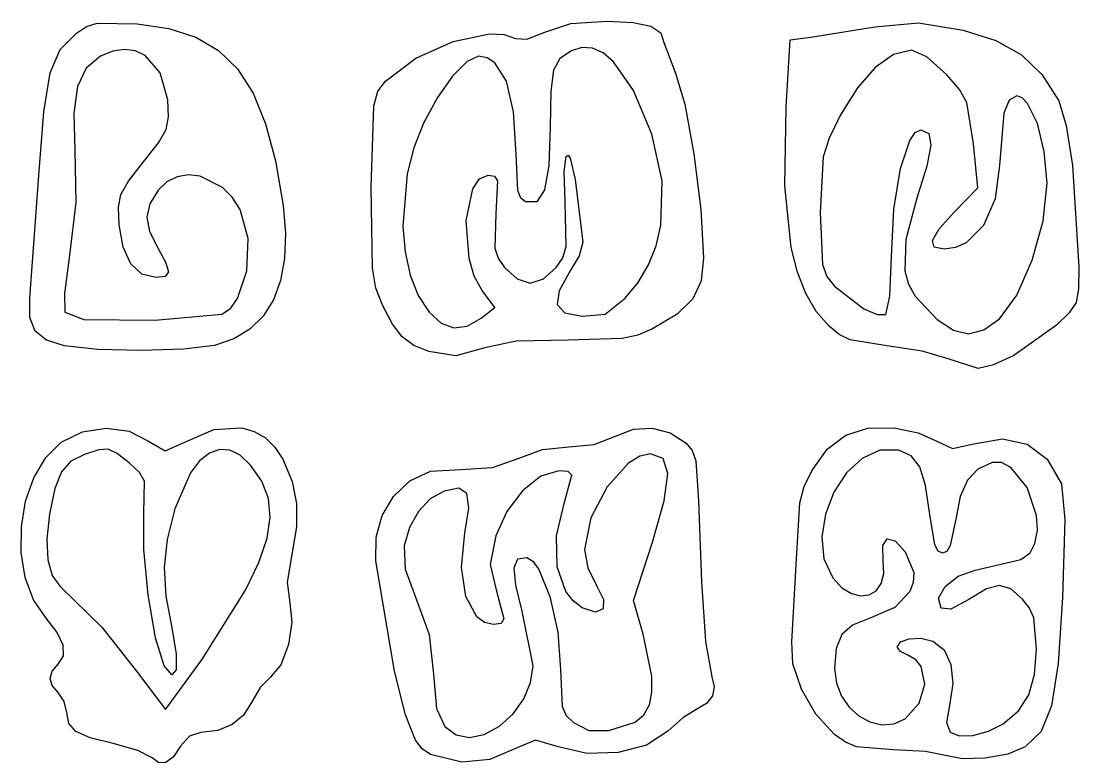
# Model space of a CAD drawing. Header units: metres. Extents: x -32.8 to -0.3, y -12.8 to 5.4.
# Drawn here: x -32.77 to -27.52, y -6.77 to -3.09 of the extents above; entities that cross this region are included whole.
import ezdxf

# ---------------------------------------------------------------- set-up
doc = ezdxf.new("R2010")
doc.units = ezdxf.units.M

msp = doc.modelspace()

# ---------------------------------------------------------------- linework, layer by layer
at = {"layer": '1', "color": 3}
for p, q in [((-32.443778, -3.11226), (-32.390854, -3.095733)), ((-32.390854, -3.095733), (-32.191847, -3.099728)), ((-30.039366, -3.098288), (-29.859117, -3.086139)), ((-29.859117, -3.086139), (-29.730132, -3.092419)), ((-29.730132, -3.092419), (-29.642866, -3.111298)), ((-28.530193, -3.114938), (-28.313931, -3.09396)), ((-28.313931, -3.09396), (-28.092748, -3.131234)), ((-32.573446, -3.22697), (-32.492278, -3.145164)), ((-32.492278, -3.145164), (-32.443778, -3.11226)), ((-32.191847, -3.099728), (-32.034438, -3.122028)), ((-32.034438, -3.122028), (-31.900213, -3.165082)), ((-30.257457, -3.176259), (-30.167781, -3.141209)), ((-30.167781, -3.141209), (-30.039366, -3.098288)), ((-29.642866, -3.111298), (-29.593389, -3.144264)), ((-29.593389, -3.144264), (-29.57777, -3.192809)), ((-28.84809, -3.165041), (-28.530193, -3.114938)), ((-28.092748, -3.131234), (-27.930806, -3.182225)), ((-31.900213, -3.165082), (-31.787135, -3.231425)), ((-30.808832, -3.269558), (-30.622739, -3.186622)), ((-30.622739, -3.186622), (-30.443602, -3.149348)), ((-30.443602, -3.149348), (-30.370032, -3.152241)), ((-30.370032, -3.152241), (-30.314269, -3.171838)), ((-30.314269, -3.171838), (-30.257457, -3.176259)), ((-29.57777, -3.192809), (-29.520529, -3.345012)), ((-28.971058, -3.513882), (-28.950966, -3.179482)), ((-28.950966, -3.179482), (-28.84809, -3.165041)), ((-27.930806, -3.182225), (-27.802412, -3.254125)), ((-32.623881, -3.342314), (-32.573446, -3.22697)), ((-32.312343, -3.234941), (-32.373333, -3.259621)), ((-32.254315, -3.226753), (-32.312343, -3.234941)), ((-32.200533, -3.234219), (-32.254315, -3.226753)), ((-32.152279, -3.256503), (-32.200533, -3.234219)), ((-31.787135, -3.231425), (-31.69317, -3.32359)), ((-30.036636, -3.233931), (-30.094299, -3.272298)), ((-29.984258, -3.216942), (-30.036636, -3.233931)), ((-29.931659, -3.220531), (-29.984258, -3.216942)), ((-29.879306, -3.244211), (-29.931659, -3.220531)), ((-29.827671, -3.287496), (-29.879306, -3.244211)), ((-28.438385, -3.252407), (-28.529073, -3.315602)), ((-28.349524, -3.230562), (-28.438385, -3.252407)), ((-28.273071, -3.264028), (-28.349524, -3.230562)), ((-27.802412, -3.254125), (-27.70036, -3.352249)), ((-32.373333, -3.259621), (-32.444088, -3.318826)), ((-32.077487, -3.342171), (-32.152279, -3.256503)), ((-30.95903, -3.384051), (-30.808832, -3.269558)), ((-30.554547, -3.286064), (-30.625943, -3.35912)), ((-30.498199, -3.259682), (-30.554547, -3.286064)), ((-30.45473, -3.268546), (-30.498199, -3.259682)), ((-30.416947, -3.292435), (-30.45473, -3.268546)), ((-30.358573, -3.384932), (-30.416947, -3.292435)), ((-30.094299, -3.272298), (-30.125746, -3.329189)), ((-29.72843, -3.430934), (-29.827671, -3.287496)), ((-28.17401, -3.352856), (-28.273071, -3.264028)), ((-32.655414, -3.535764), (-32.623881, -3.342314)), ((-32.444088, -3.318826), (-32.487393, -3.410778)), ((-32.040201, -3.477061), (-32.077487, -3.342171)), ((-31.69317, -3.32359), (-31.616281, -3.444112)), ((-30.625943, -3.35912), (-30.701733, -3.465834)), ((-30.125746, -3.329189), (-30.138925, -3.433274)), ((-29.520529, -3.345012), (-29.473794, -3.498802)), ((-28.529073, -3.315602), (-28.617757, -3.416645)), ((-28.111587, -3.425565), (-28.17401, -3.352856)), ((-27.70036, -3.352249), (-27.617448, -3.481912)), ((-32.487393, -3.410778), (-32.505533, -3.543844)), ((-30.99683, -3.433783), (-30.95903, -3.384051)), ((-30.323349, -3.536462), (-30.358573, -3.384932)), ((-31.616281, -3.444112), (-31.554434, -3.595524)), ((-31.017407, -3.509014), (-30.99683, -3.433783)), ((-30.138925, -3.433274), (-30.141782, -3.613224)), ((-29.637697, -3.646953), (-29.72843, -3.430934)), ((-28.617757, -3.416645), (-28.700611, -3.552029)), ((-28.075176, -3.48982), (-28.111587, -3.425565)), ((-27.826634, -3.45634), (-27.863764, -3.4781)), ((-27.79935, -3.466317), (-27.826634, -3.45634)), ((-32.035283, -3.561402), (-32.040201, -3.477061)), ((-31.030598, -3.91021), (-31.017407, -3.509014)), ((-30.701733, -3.465834), (-30.771258, -3.593191)), ((-29.473794, -3.498802), (-29.428506, -3.744876)), ((-28.978319, -3.904401), (-28.971058, -3.513882)), ((-28.040705, -3.694749), (-28.075176, -3.48982)), ((-27.863764, -3.4781), (-27.890459, -3.543253)), ((-27.772593, -3.494418), (-27.79935, -3.466317)), ((-27.724468, -3.594009), (-27.772593, -3.494418)), ((-27.617448, -3.481912), (-27.580746, -3.604578)), ((-32.679876, -3.851887), (-32.655414, -3.535764)), ((-32.505533, -3.543844), (-32.500791, -3.726392)), ((-32.047007, -3.623939), (-32.035283, -3.561402)), ((-30.311547, -3.746317), (-30.323349, -3.536462)), ((-28.700611, -3.552029), (-28.757216, -3.667234)), ((-27.890459, -3.543253), (-27.912348, -3.802969)), ((-31.554434, -3.595524), (-31.505591, -3.78036)), ((-30.771258, -3.593191), (-30.81865, -3.714684)), ((-30.141782, -3.613224), (-30.148789, -3.803193)), ((-27.689866, -3.733154), (-27.724468, -3.594009)), ((-27.580746, -3.604578), (-27.549571, -3.803448)), ((-32.085204, -3.689997), (-32.047007, -3.623939)), ((-29.586507, -3.879761), (-29.637697, -3.646953)), ((-28.757216, -3.667234), (-28.787416, -3.759978)), ((-28.357204, -3.677954), (-28.330211, -3.639279)), ((-28.330211, -3.639279), (-28.301868, -3.625674)), ((-28.301868, -3.625674), (-28.263367, -3.643408)), ((-28.263367, -3.643408), (-28.253599, -3.701188)), ((-32.500791, -3.726392), (-32.496597, -3.986272)), ((-32.159705, -3.784897), (-32.085204, -3.689997)), ((-30.81865, -3.714684), (-30.851243, -3.843585)), ((-28.404144, -3.817665), (-28.357204, -3.677954)), ((-28.253599, -3.701188), (-28.272968, -3.805877)), ((-28.020127, -3.914347), (-28.040705, -3.694749)), ((-30.30243, -3.926436), (-30.311547, -3.746317)), ((-30.072315, -3.833323), (-30.062308, -3.757472)), ((-30.062308, -3.757472), (-30.053466, -3.750891)), ((-30.053466, -3.750891), (-30.042847, -3.766965)), ((-30.042847, -3.766965), (-30.018621, -3.872356)), ((-29.428506, -3.744876), (-29.394207, -4.020667)), ((-28.787416, -3.759978), (-28.801659, -4.036618)), ((-27.676399, -3.889891), (-27.689866, -3.733154)), ((-32.234276, -3.879924), (-32.159705, -3.784897)), ((-31.505591, -3.78036), (-31.467719, -4.001155)), ((-30.148789, -3.803193), (-30.170402, -3.924449)), ((-28.436698, -4.019108), (-28.404144, -3.817665)), ((-28.272968, -3.805877), (-28.321881, -3.96434)), ((-27.912348, -3.802969), (-27.93342, -3.968386)), ((-27.549571, -3.803448), (-27.518554, -4.306778)), ((-32.72383, -4.461364), (-32.679876, -3.851887)), ((-32.272653, -3.946478), (-32.234276, -3.879924)), ((-31.992587, -3.858988), (-32.043626, -3.884143)), ((-31.936958, -3.849744), (-31.992587, -3.858988)), ((-31.879316, -3.855808), (-31.936958, -3.849744)), ((-31.768303, -3.911452), (-31.879316, -3.855808)), ((-30.851243, -3.843585), (-30.872552, -4.106317)), ((-30.525797, -3.917891), (-30.49305, -3.869341)), ((-30.49305, -3.869341), (-30.449862, -3.851451)), ((-30.449862, -3.851451), (-30.418841, -3.856113)), ((-30.418841, -3.856113), (-30.404042, -3.879758)), ((-30.404042, -3.879758), (-30.411416, -4.041951)), ((-30.068183, -3.983964), (-30.072315, -3.833323)), ((-30.018621, -3.872356), (-29.980154, -4.182661)), ((-29.59254, -4.099215), (-29.586507, -3.879761)), ((-32.087499, -3.925813), (-32.128823, -3.993256)), ((-32.043626, -3.884143), (-32.087499, -3.925813)), ((-31.720086, -3.959825), (-31.768303, -3.911452)), ((-31.02456, -4.313081), (-31.030598, -3.91021)), ((-30.558337, -4.076243), (-30.525797, -3.917891)), ((-30.288236, -3.965735), (-30.30243, -3.926436)), ((-30.170402, -3.924449), (-30.208543, -3.982767)), ((-28.946454, -4.209485), (-28.978319, -3.904401)), ((-28.135726, -4.032134), (-28.020127, -3.914347)), ((-27.696416, -4.07705), (-27.676399, -3.889891)), ((-32.496597, -3.986272), (-32.527112, -4.247252)), ((-32.284814, -4.010304), (-32.272653, -3.946478)), ((-31.680164, -4.021096), (-31.720086, -3.959825)), ((-30.265133, -3.983922), (-30.288236, -3.965735)), ((-30.208543, -3.982767), (-30.265133, -3.983922)), ((-30.063371, -4.205664), (-30.068183, -3.983964)), ((-28.321881, -3.96434), (-28.377924, -4.170281)), ((-27.93342, -3.968386), (-27.991021, -4.100001)), ((-32.280739, -4.097145), (-32.284814, -4.010304)), ((-32.128823, -3.993256), (-32.142896, -4.059634)), ((-31.640891, -4.165679), (-31.680164, -4.021096)), ((-31.467719, -4.001155), (-31.455834, -4.139273)), ((-29.394207, -4.020667), (-29.38044, -4.263608)), ((-28.801659, -4.036618), (-28.791051, -4.294473)), ((-28.448881, -4.256585), (-28.436698, -4.019108)), ((-28.212, -4.117327), (-28.135726, -4.032134)), ((-32.142896, -4.059634), (-32.129756, -4.13064)), ((-30.544219, -4.265055), (-30.558337, -4.076243)), ((-30.411416, -4.041951), (-30.416681, -4.213586)), ((-27.749828, -4.27303), (-27.696416, -4.07705)), ((-32.260861, -4.20874), (-32.280739, -4.097145)), ((-32.129756, -4.13064), (-32.089442, -4.211967)), ((-31.455834, -4.139273), (-31.459969, -4.263751)), ((-30.872552, -4.106317), (-30.861526, -4.2315)), ((-29.616556, -4.201113), (-29.59254, -4.099215)), ((-28.245521, -4.175102), (-28.212, -4.117327)), ((-27.991021, -4.100001), (-28.077961, -4.186943)), ((-31.647315, -4.325646), (-31.640891, -4.165679)), ((-29.980154, -4.182661), (-29.997579, -4.251926)), ((-28.377924, -4.170281), (-28.382165, -4.326127)), ((-28.236976, -4.207945), (-28.245521, -4.175102)), ((-28.077961, -4.186943), (-28.130186, -4.210264)), ((-32.527112, -4.247252), (-32.552469, -4.438294)), ((-32.22302, -4.291062), (-32.260861, -4.20874)), ((-32.089442, -4.211967), (-32.048864, -4.285438)), ((-30.861526, -4.2315), (-30.836218, -4.346796)), ((-30.416681, -4.213586), (-30.400689, -4.262885)), ((-30.079733, -4.261124), (-30.063371, -4.205664)), ((-29.654326, -4.296288), (-29.616556, -4.201113)), ((-28.915278, -4.332896), (-28.946454, -4.209485)), ((-28.187049, -4.21834), (-28.236976, -4.207945)), ((-28.130186, -4.210264), (-28.187049, -4.21834)), ((-32.168675, -4.342003), (-32.22302, -4.291062)), ((-32.048864, -4.285438), (-32.036713, -4.330533)), ((-31.459969, -4.263751), (-31.479876, -4.374081)), ((-30.518644, -4.35168), (-30.544219, -4.265055)), ((-30.400689, -4.262885), (-30.368743, -4.310062)), ((-30.112763, -4.310062), (-30.079733, -4.261124)), ((-29.997579, -4.251926), (-30.04269, -4.325039)), ((-29.705668, -4.383612), (-29.654326, -4.296288)), ((-29.38044, -4.263608), (-29.392751, -4.375105)), ((-28.791051, -4.294473), (-28.769882, -4.353447)), ((-28.456928, -4.451446), (-28.448881, -4.256585)), ((-27.825495, -4.445983), (-27.749828, -4.27303)), ((-32.099284, -4.359451), (-32.168675, -4.342003)), ((-32.053387, -4.353216), (-32.099284, -4.359451)), ((-32.036713, -4.330533), (-32.053387, -4.353216)), ((-31.692874, -4.46341), (-31.647315, -4.325646)), ((-31.006789, -4.412407), (-31.02456, -4.313081)), ((-30.836218, -4.346796), (-30.796757, -4.447883)), ((-30.480183, -4.422876), (-30.518644, -4.35168)), ((-30.368743, -4.310062), (-30.305999, -4.365871)), ((-30.175853, -4.365821), (-30.112763, -4.310062)), ((-30.04269, -4.325039), (-30.097968, -4.425088)), ((-28.873637, -4.438438), (-28.915278, -4.332896)), ((-28.769882, -4.353447), (-28.731103, -4.402222)), ((-28.382165, -4.326127), (-28.363821, -4.391532)), ((-27.518554, -4.306778), (-27.520101, -4.415041)), ((-31.479876, -4.374081), (-31.515308, -4.469758)), ((-30.305999, -4.365871), (-30.240992, -4.387674)), ((-30.240992, -4.387674), (-30.175853, -4.365821)), ((-29.770397, -4.461956), (-29.705668, -4.383612)), ((-29.392751, -4.375105), (-29.434577, -4.464333)), ((-28.731103, -4.402222), (-28.586014, -4.515131)), ((-28.363821, -4.391532), (-28.331281, -4.451934)), ((-32.723878, -4.556729), (-32.72383, -4.461364)), ((-32.552469, -4.438294), (-32.549733, -4.530465)), ((-30.974116, -4.496238), (-31.006789, -4.412407)), ((-30.796757, -4.447883), (-30.743272, -4.530435)), ((-30.416769, -4.508647), (-30.480183, -4.422876)), ((-30.097968, -4.425088), (-30.107201, -4.493014)), ((-28.821302, -4.527274), (-28.873637, -4.438438)), ((-28.476274, -4.542384), (-28.456928, -4.451446)), ((-28.331281, -4.451934), (-28.221951, -4.567756)), ((-27.912272, -4.564062), (-27.825495, -4.445983)), ((-27.520101, -4.415041), (-27.532634, -4.482424)), ((-31.771004, -4.541383), (-31.728277, -4.51222)), ((-31.728277, -4.51222), (-31.692874, -4.46341)), ((-31.515308, -4.469758), (-31.566016, -4.550273)), ((-30.925198, -4.589824), (-30.974116, -4.496238)), ((-30.484103, -4.560422), (-30.416769, -4.508647)), ((-30.107201, -4.493014), (-30.069129, -4.533553)), ((-29.869358, -4.541501), (-29.770397, -4.461956)), ((-29.434577, -4.464333), (-29.51266, -4.540599)), ((-27.532634, -4.482424), (-27.56578, -4.533998)), ((-32.697645, -4.624942), (-32.723878, -4.556729)), ((-32.549733, -4.530465), (-32.456436, -4.566818)), ((-32.103316, -4.570646), (-31.771004, -4.541383)), ((-31.566016, -4.550273), (-31.631754, -4.615121)), ((-30.743272, -4.530435), (-30.682695, -4.585654)), ((-30.554236, -4.600517), (-30.484103, -4.560422)), ((-30.069129, -4.533553), (-29.982494, -4.551437)), ((-29.982494, -4.551437), (-29.869358, -4.541501)), ((-29.51266, -4.540599), (-29.633745, -4.613212)), ((-28.758046, -4.600566), (-28.821302, -4.527274)), ((-28.586014, -4.515131), (-28.520092, -4.543113)), ((-28.520092, -4.543113), (-28.476274, -4.542384)), ((-27.990281, -4.618979), (-27.912272, -4.564062)), ((-27.56578, -4.533998), (-27.629165, -4.594834)), ((-32.456436, -4.566818), (-32.103316, -4.570646)), ((-31.631754, -4.615121), (-31.712273, -4.663795)), ((-30.876041, -4.653765), (-30.925198, -4.589824)), ((-30.682695, -4.585654), (-30.620058, -4.608971)), ((-30.620058, -4.608971), (-30.554236, -4.600517)), ((-29.633745, -4.613212), (-29.7064, -4.644686)), ((-28.708449, -4.641189), (-28.758046, -4.600566)), ((-28.221951, -4.567756), (-28.141263, -4.62078)), ((-27.629165, -4.594834), (-27.841766, -4.745495)), ((-32.641774, -4.670661), (-32.697645, -4.624942)), ((-32.552909, -4.698543), (-32.641774, -4.670661)), ((-31.712273, -4.663795), (-31.807325, -4.695788)), ((-30.818328, -4.696351), (-30.876041, -4.653765)), ((-30.053588, -4.669288), (-30.310321, -4.67571)), ((-29.785403, -4.662494), (-30.053588, -4.669288)), ((-29.7064, -4.644686), (-29.785403, -4.662494)), ((-28.653111, -4.667923), (-28.708449, -4.641189)), ((-28.470816, -4.698214), (-28.653111, -4.667923)), ((-28.141263, -4.62078), (-28.065325, -4.63787)), ((-28.065325, -4.63787), (-27.990281, -4.618979)), ((-32.38669, -4.716254), (-32.552909, -4.698543)), ((-32.171957, -4.721569), (-32.38669, -4.716254)), ((-31.961305, -4.714683), (-32.171957, -4.721569)), ((-31.807325, -4.695788), (-31.961305, -4.714683)), ((-30.743741, -4.725873), (-30.818328, -4.696351)), ((-30.46677, -4.70823), (-30.61037, -4.748305)), ((-30.310321, -4.67571), (-30.46677, -4.70823)), ((-28.296751, -4.725213), (-28.470816, -4.698214)), ((-30.61037, -4.748305), (-30.743741, -4.725873)), ((-28.166659, -4.763121), (-28.296751, -4.725213)), ((-28.017368, -4.809902), (-28.166659, -4.763121)), ((-27.841766, -4.745495), (-27.942238, -4.792939)), ((-27.942238, -4.792939), (-28.017368, -4.809902)), ((-32.568167, -5.177071), (-32.462507, -5.125858)), ((-32.462507, -5.125858), (-32.345236, -5.107603)), ((-32.345236, -5.107603), (-32.231019, -5.122517)), ((-32.231019, -5.122517), (-32.13452, -5.170812)), ((-31.965833, -5.180912), (-31.811496, -5.114108)), ((-31.811496, -5.114108), (-31.672068, -5.106013)), ((-31.672068, -5.106013), (-31.610413, -5.123583)), ((-31.610413, -5.123583), (-31.555446, -5.155354)), ((-29.818541, -5.146455), (-29.729332, -5.11171)), ((-29.729332, -5.11171), (-29.635773, -5.106528)), ((-29.635773, -5.106528), (-29.545794, -5.130116)), ((-29.545794, -5.130116), (-29.467323, -5.181678)), ((-28.767058, -5.211952), (-28.675137, -5.141518)), ((-28.675137, -5.141518), (-28.56545, -5.106354)), ((-28.56545, -5.106354), (-28.435419, -5.105109)), ((-28.435419, -5.105109), (-28.315301, -5.13087)), ((-28.315301, -5.13087), (-28.223752, -5.171461)), ((-32.645577, -5.252974), (-32.568167, -5.177071)), ((-32.13452, -5.170812), (-32.052865, -5.219383)), ((-32.052865, -5.219383), (-31.965833, -5.180912)), ((-31.555446, -5.155354), (-31.508155, -5.201166)), ((-30.049434, -5.200102), (-29.924304, -5.187896)), ((-29.924304, -5.187896), (-29.818541, -5.146455)), ((-29.467323, -5.181678), (-29.43694, -5.21844)), ((-28.223752, -5.171461), (-28.145723, -5.207988)), ((-28.145723, -5.207988), (-28.039659, -5.184439)), ((-28.039659, -5.184439), (-27.897603, -5.159916)), ((-27.897603, -5.159916), (-27.774509, -5.186241)), ((-27.774509, -5.186241), (-27.675272, -5.261182)), ((-32.452821, -5.237309), (-32.520887, -5.270883)), ((-32.381662, -5.214419), (-32.452821, -5.237309)), ((-32.334705, -5.211401), (-32.381662, -5.214419)), ((-32.291115, -5.232387), (-32.334705, -5.211401)), ((-32.230054, -5.281513), (-32.291115, -5.232387)), ((-31.833442, -5.230268), (-31.881653, -5.269241)), ((-31.783114, -5.212328), (-31.833442, -5.230268)), ((-31.731603, -5.215961), (-31.783114, -5.212328)), ((-31.679847, -5.241708), (-31.731603, -5.215961)), ((-31.62878, -5.290109), (-31.679847, -5.241708)), ((-31.508155, -5.201166), (-31.469527, -5.26086)), ((-30.300938, -5.256882), (-30.179695, -5.213438)), ((-30.179695, -5.213438), (-30.049434, -5.200102)), ((-29.697649, -5.246675), (-29.752722, -5.280875)), ((-29.645014, -5.23434), (-29.697649, -5.246675)), ((-29.58108, -5.257203), (-29.645014, -5.23434)), ((-29.43694, -5.21844), (-29.418699, -5.268656)), ((-28.843792, -5.319007), (-28.767058, -5.211952)), ((-28.505339, -5.216119), (-28.593384, -5.256778)), ((-28.411616, -5.216435), (-28.505339, -5.216119)), ((-28.350207, -5.244007), (-28.411616, -5.216435)), ((-28.308135, -5.298235), (-28.350207, -5.244007)), ((-32.704822, -5.352951), (-32.645577, -5.252974)), ((-32.520887, -5.270883), (-32.567674, -5.323296)), ((-32.179419, -5.327655), (-32.230054, -5.281513)), ((-31.881653, -5.269241), (-31.92681, -5.328707)), ((-31.573305, -5.37045), (-31.62878, -5.290109)), ((-31.469527, -5.26086), (-31.422931, -5.372223)), ((-30.428901, -5.301925), (-30.300938, -5.256882)), ((-29.752722, -5.280875), (-29.858603, -5.398051)), ((-29.558183, -5.331871), (-29.58108, -5.257203)), ((-29.418699, -5.268656), (-29.406069, -5.468273)), ((-28.593384, -5.256778), (-28.671047, -5.329295)), ((-28.279518, -5.391377), (-28.308135, -5.298235)), ((-27.94938, -5.278179), (-28.020277, -5.311243)), ((-27.901981, -5.277819), (-27.94938, -5.278179)), ((-27.855415, -5.301533), (-27.901981, -5.277819)), ((-27.675272, -5.261182), (-27.604791, -5.382511)), ((-32.745273, -5.469721), (-32.704822, -5.352951)), ((-32.567674, -5.323296), (-32.600411, -5.406917)), ((-32.154856, -5.369993), (-32.179419, -5.327655)), ((-31.92681, -5.328707), (-32.004219, -5.506952)), ((-30.838735, -5.369018), (-30.735513, -5.32083)), ((-30.735513, -5.32083), (-30.58466, -5.31189)), ((-30.58466, -5.31189), (-30.428901, -5.301925)), ((-30.188668, -5.345825), (-30.279193, -5.417396)), ((-30.098899, -5.319007), (-30.188668, -5.345825)), ((-30.052805, -5.322229), (-30.098899, -5.319007)), ((-30.070845, -5.474229), (-30.034326, -5.340534)), ((-30.034326, -5.340534), (-30.052805, -5.322229)), ((-29.576106, -5.467461), (-29.558183, -5.331871)), ((-28.881205, -5.396077), (-28.843792, -5.319007)), ((-28.671047, -5.329295), (-28.733623, -5.424555)), ((-28.020277, -5.311243), (-28.071579, -5.365325)), ((-27.774998, -5.40192), (-27.855415, -5.301533)), ((-32.159054, -5.530601), (-32.154856, -5.369993)), ((-31.540599, -5.455523), (-31.573305, -5.37045)), ((-31.422931, -5.372223), (-31.400198, -5.481248)), ((-30.920155, -5.445782), (-30.838735, -5.369018)), ((-30.595237, -5.405409), (-30.668352, -5.419341)), ((-30.555388, -5.43171), (-30.595237, -5.405409)), ((-29.858603, -5.398051), (-29.939501, -5.552227)), ((-28.90332, -5.477272), (-28.881205, -5.396077)), ((-28.258476, -5.535695), (-28.279518, -5.391377)), ((-28.071579, -5.365325), (-28.106876, -5.446012)), ((-27.728562, -5.540802), (-27.774998, -5.40192)), ((-27.604791, -5.382511), (-27.588619, -5.561988)), ((-32.600411, -5.406917), (-32.62633, -5.534114)), ((-31.531521, -5.548756), (-31.540599, -5.455523)), ((-30.976534, -5.540341), (-30.920155, -5.445782)), ((-30.737495, -5.458444), (-30.795946, -5.520166)), ((-30.668352, -5.419341), (-30.737495, -5.458444)), ((-30.546151, -5.503556), (-30.555388, -5.43171)), ((-30.279193, -5.417396), (-30.357581, -5.520396)), ((-28.733623, -5.424555), (-28.776407, -5.53344)), ((-28.106876, -5.446012), (-28.129761, -5.558896)), ((-32.766301, -5.596004), (-32.745273, -5.469721)), ((-32.004219, -5.506952), (-32.043067, -5.659205)), ((-31.400198, -5.481248), (-31.40051, -5.59612)), ((-30.564869, -5.626256), (-30.546151, -5.503556)), ((-30.110079, -5.641873), (-30.070845, -5.474229)), ((-29.634636, -5.67309), (-29.576106, -5.467461)), ((-29.406069, -5.468273), (-29.39105, -5.86934)), ((-28.919801, -5.756451), (-28.90332, -5.477272)), ((-32.62633, -5.534114), (-32.63963, -5.658687)), ((-32.159301, -5.708894), (-32.159054, -5.530601)), ((-31.546928, -5.653581), (-31.531521, -5.548756)), ((-31.006097, -5.648506), (-30.976534, -5.540341)), ((-30.795946, -5.520166), (-30.839983, -5.599389)), ((-30.357581, -5.520396), (-30.41094, -5.641501)), ((-29.939501, -5.552227), (-29.972261, -5.709761)), ((-28.776407, -5.53344), (-28.794694, -5.646836)), ((-28.232565, -5.685394), (-28.258476, -5.535695)), ((-28.129761, -5.558896), (-28.157307, -5.688963)), ((-27.724471, -5.612635), (-27.728562, -5.540802)), ((-27.588619, -5.561988), (-27.599141, -5.946956)), ((-32.767276, -5.72452), (-32.766301, -5.596004)), ((-31.40051, -5.59612), (-31.423047, -5.725023)), ((-30.839983, -5.599389), (-30.865885, -5.690994)), ((-27.736537, -5.679641), (-27.724471, -5.612635)), ((-32.63963, -5.658687), (-32.635203, -5.760062)), ((-32.043067, -5.659205), (-32.058006, -5.798051)), ((-31.587676, -5.773427), (-31.546928, -5.653581)), ((-31.007066, -5.766089), (-31.006097, -5.648506)), ((-30.581749, -5.798054), (-30.564869, -5.626256)), ((-30.41094, -5.641501), (-30.439609, -5.784439)), ((-30.106925, -5.794935), (-30.110079, -5.641873)), ((-28.794694, -5.646836), (-28.783779, -5.755625)), ((-28.490557, -5.690287), (-28.469256, -5.656498)), ((-28.469256, -5.656498), (-28.430521, -5.665777)), ((-28.430521, -5.665777), (-28.379925, -5.720398)), ((-32.136861, -5.935117), (-32.159301, -5.708894)), ((-30.865885, -5.690994), (-30.862115, -5.807036)), ((-29.972261, -5.709761), (-29.955099, -5.801163)), ((-29.728025, -5.962038), (-29.634636, -5.67309)), ((-28.488851, -5.764869), (-28.490557, -5.690287)), ((-28.379925, -5.720398), (-28.338062, -5.82357)), ((-28.215914, -5.718183), (-28.232565, -5.685394)), ((-28.195055, -5.728229), (-28.215914, -5.718183)), ((-28.174462, -5.718796), (-28.195055, -5.728229)), ((-28.157307, -5.688963), (-28.174462, -5.718796)), ((-27.760521, -5.726214), (-27.736537, -5.679641)), ((-32.747572, -5.847988), (-32.767276, -5.72452)), ((-32.635203, -5.760062), (-32.613048, -5.838248)), ((-31.654625, -5.911725), (-31.587676, -5.773427)), ((-31.423047, -5.725023), (-31.447415, -5.872069)), ((-30.914607, -6.312948), (-31.007066, -5.766089)), ((-30.320091, -5.800243), (-30.301957, -5.755435)), ((-30.301957, -5.755435), (-30.258607, -5.74839)), ((-30.258607, -5.74839), (-30.228307, -5.766958)), ((-30.228307, -5.766958), (-30.198182, -5.808363)), ((-28.943615, -6.168539), (-28.919801, -5.756451)), ((-28.783779, -5.755625), (-28.738957, -5.850692)), ((-28.486423, -5.827771), (-28.488851, -5.764869)), ((-28.032817, -5.811446), (-27.806449, -5.758614)), ((-27.806449, -5.758614), (-27.760521, -5.726214)), ((-32.058006, -5.798051), (-32.04944, -5.941363)), ((-30.862115, -5.807036), (-30.804824, -5.958444)), ((-30.560117, -5.943181), (-30.581749, -5.798054)), ((-30.439609, -5.784439), (-30.410857, -5.910164)), ((-30.313283, -5.885969), (-30.320091, -5.800243)), ((-30.198182, -5.808363), (-30.143451, -5.943124)), ((-30.063845, -5.918666), (-30.106925, -5.794935)), ((-29.955099, -5.801163), (-29.912966, -5.888324)), ((-28.338062, -5.82357), (-28.340102, -5.872434)), ((-28.116629, -5.842139), (-28.032817, -5.811446)), ((-32.706559, -5.959128), (-32.747572, -5.847988)), ((-32.613048, -5.838248), (-32.573163, -5.893255)), ((-31.447415, -5.872069), (-31.434362, -5.973411)), ((-29.39105, -5.86934), (-29.370918, -6.165674)), ((-28.738957, -5.850692), (-28.693958, -5.898987)), ((-28.524699, -5.913746), (-28.499323, -5.877723)), ((-28.499323, -5.877723), (-28.486423, -5.827771)), ((-28.340102, -5.872434), (-28.356781, -5.918241)), ((-28.18159, -5.893822), (-28.116629, -5.842139)), ((-32.573163, -5.893255), (-32.367578, -6.095027)), ((-31.87055, -6.257396), (-31.654625, -5.911725)), ((-30.410857, -5.910164), (-30.371473, -6.054267)), ((-30.281805, -6.015765), (-30.313283, -5.885969)), ((-30.028104, -5.964922), (-30.063845, -5.918666)), ((-29.912966, -5.888324), (-29.877116, -5.958249)), ((-28.693958, -5.898987), (-28.647182, -5.928461)), ((-28.647182, -5.928461), (-28.60148, -5.940093)), ((-28.559702, -5.934862), (-28.524699, -5.913746)), ((-28.356781, -5.918241), (-28.432042, -5.996955)), ((-28.214418, -5.951626), (-28.18159, -5.893822)), ((-27.977441, -5.905146), (-28.064084, -5.956896)), ((-27.912327, -5.887812), (-27.977441, -5.905146)), ((-27.856479, -5.904866), (-27.912327, -5.887812)), ((-27.797634, -5.95628), (-27.856479, -5.904866)), ((-32.643607, -6.05066), (-32.706559, -5.959128)), ((-32.099991, -6.148117), (-32.136861, -5.935117)), ((-32.04944, -5.941363), (-32.017773, -6.107016)), ((-31.434362, -5.973411), (-31.423304, -6.06933)), ((-30.804824, -5.958444), (-30.742526, -6.131702)), ((-30.505591, -6.043533), (-30.560117, -5.943181)), ((-30.143451, -5.943124), (-30.104399, -6.119545)), ((-29.983304, -5.998314), (-30.028104, -5.964922)), ((-29.877116, -5.958249), (-29.879822, -6.004475)), ((-29.681119, -6.129207), (-29.728025, -5.962038)), ((-28.60148, -5.940093), (-28.559702, -5.934862)), ((-28.201831, -6.000679), (-28.214418, -5.951626)), ((-28.064084, -5.956896), (-28.153515, -6.005816)), ((-27.762788, -6.000135), (-27.797634, -5.95628)), ((-27.599141, -5.946956), (-27.621143, -6.274729)), ((-30.226881, -6.28693), (-30.281805, -6.015765)), ((-29.916685, -6.020123), (-29.983304, -5.998314)), ((-29.879822, -6.004475), (-29.916685, -6.020123)), ((-28.432042, -5.996955), (-28.559801, -6.052255)), ((-28.153515, -6.005816), (-28.201831, -6.000679)), ((-27.741953, -6.048199), (-27.762788, -6.000135)), ((-32.587863, -6.121337), (-32.643607, -6.05066)), ((-31.423304, -6.06933), (-31.440509, -6.181119)), ((-30.467747, -6.071261), (-30.505591, -6.043533)), ((-30.423786, -6.081007), (-30.467747, -6.071261)), ((-30.385714, -6.076318), (-30.423786, -6.081007)), ((-30.371473, -6.054267), (-30.385714, -6.076318)), ((-28.64197, -6.084186), (-28.694699, -6.131597)), ((-28.559801, -6.052255), (-28.64197, -6.084186)), ((-27.729214, -6.204466), (-27.741953, -6.048199)), ((-32.558698, -6.18447), (-32.587863, -6.121337)), ((-32.367578, -6.095027), (-32.195535, -6.313933)), ((-32.017773, -6.107016), (-31.997249, -6.228331)), ((-30.742526, -6.131702), (-30.721701, -6.327468)), ((-30.104399, -6.119545), (-30.091008, -6.304497)), ((-29.638316, -6.337875), (-29.681119, -6.129207)), ((-28.694699, -6.131597), (-28.722805, -6.201475)), ((-32.556785, -6.237541), (-32.558698, -6.18447)), ((-32.05695, -6.286738), (-32.099991, -6.148117)), ((-31.440509, -6.181119), (-31.478927, -6.281839)), ((-29.370918, -6.165674), (-29.340584, -6.342062)), ((-28.938618, -6.277453), (-28.943615, -6.168539)), ((-28.420659, -6.193896), (-28.403524, -6.167441)), ((-28.403524, -6.167441), (-28.360116, -6.152231)), ((-28.360116, -6.152231), (-28.30243, -6.150299)), ((-28.30243, -6.150299), (-28.24246, -6.163679)), ((-28.24246, -6.163679), (-28.186921, -6.20671)), ((-32.582799, -6.278034), (-32.556785, -6.237541)), ((-31.997249, -6.228331), (-31.998844, -6.307467)), ((-28.722805, -6.201475), (-28.731103, -6.300808)), ((-28.404097, -6.216398), (-28.420659, -6.193896)), ((-28.36428, -6.236208), (-28.404097, -6.216398)), ((-28.326873, -6.256968), (-28.36428, -6.236208)), ((-28.186921, -6.20671), (-28.153433, -6.280061)), ((-27.738303, -6.330685), (-27.729214, -6.204466)), ((-32.6135, -6.312934), (-32.582799, -6.278034)), ((-32.019697, -6.331308), (-32.05695, -6.286738)), ((-32.050452, -6.50434), (-31.87055, -6.257396)), ((-31.478927, -6.281839), (-31.531505, -6.344548)), ((-30.23894, -6.369448), (-30.226881, -6.28693)), ((-28.895424, -6.40315), (-28.938618, -6.277453)), ((-28.301058, -6.289595), (-28.326873, -6.256968)), ((-28.283539, -6.377308), (-28.301058, -6.289595)), ((-28.153433, -6.280061), (-28.144155, -6.375221)), ((-27.621143, -6.274729), (-27.653913, -6.48571)), ((-32.623844, -6.34898), (-32.6135, -6.312934)), ((-32.613824, -6.384962), (-32.623844, -6.34898)), ((-32.195535, -6.313933), (-32.050452, -6.50434)), ((-31.998844, -6.307467), (-32.019697, -6.331308)), ((-31.531505, -6.344548), (-31.581162, -6.394704)), ((-30.859234, -6.53086), (-30.914607, -6.312948)), ((-30.721701, -6.327468), (-30.706149, -6.499242)), ((-30.091008, -6.304497), (-30.082821, -6.488766)), ((-29.637098, -6.416757), (-29.638316, -6.337875)), ((-29.340584, -6.342062), (-29.328161, -6.391453)), ((-28.731103, -6.300808), (-28.721973, -6.372321)), ((-27.767129, -6.430848), (-27.738303, -6.330685)), ((-32.583436, -6.419674), (-32.613824, -6.384962)), ((-31.581162, -6.394704), (-31.624554, -6.469242)), ((-30.27289, -6.45095), (-30.23894, -6.369448)), ((-29.328161, -6.391453), (-29.337166, -6.436245)), ((-28.823004, -6.526322), (-28.895424, -6.40315)), ((-28.721973, -6.372321), (-28.696666, -6.436772)), ((-28.310385, -6.473053), (-28.283539, -6.377308)), ((-28.144155, -6.375221), (-28.161248, -6.483676)), ((-32.553538, -6.463182), (-32.583436, -6.419674)), ((-30.325387, -6.525405), (-30.27289, -6.45095)), ((-29.649946, -6.480394), (-29.637098, -6.416757)), ((-29.337166, -6.436245), (-29.366426, -6.473911)), ((-28.696666, -6.436772), (-28.658311, -6.491936)), ((-27.818034, -6.510226), (-27.767129, -6.430848)), ((-32.541103, -6.518451), (-32.553538, -6.463182)), ((-31.624554, -6.469242), (-31.66371, -6.531669)), ((-30.706149, -6.499242), (-30.664763, -6.588523)), ((-30.082821, -6.488766), (-30.062958, -6.532961)), ((-29.67732, -6.530079), (-29.649946, -6.480394)), ((-29.414769, -6.501924), (-29.483622, -6.544364)), ((-29.366426, -6.473911), (-29.414769, -6.501924)), ((-28.658311, -6.491936), (-28.610034, -6.535587)), ((-28.38026, -6.550537), (-28.310385, -6.473053)), ((-28.161248, -6.483676), (-28.174821, -6.567935)), ((-27.653913, -6.48571), (-27.705737, -6.613046)), ((-32.531445, -6.573574), (-32.541103, -6.518451)), ((-31.66371, -6.531669), (-31.720237, -6.578172)), ((-30.809976, -6.656595), (-30.859234, -6.53086)), ((-30.393089, -6.586782), (-30.325387, -6.525405)), ((-30.062958, -6.532961), (-30.026952, -6.568381)), ((-29.719678, -6.567102), (-29.67732, -6.530079)), ((-29.483622, -6.544364), (-29.558977, -6.611355)), ((-28.730325, -6.627664), (-28.823004, -6.526322)), ((-28.610034, -6.535587), (-28.554964, -6.565498)), ((-28.436949, -6.575199), (-28.38026, -6.550537)), ((-27.89336, -6.574092), (-27.818034, -6.510226)), ((-32.496127, -6.613339), (-32.531445, -6.573574)), ((-32.42563, -6.644089), (-32.496127, -6.613339)), ((-31.791521, -6.607207), (-31.874949, -6.617229)), ((-31.720237, -6.578172), (-31.791521, -6.607207)), ((-30.664763, -6.588523), (-30.60906, -6.629514)), ((-30.470183, -6.628623), (-30.393089, -6.586782)), ((-30.026952, -6.568381), (-29.950553, -6.607633)), ((-29.950553, -6.607633), (-29.851182, -6.608338)), ((-29.851182, -6.608338), (-29.719678, -6.567102)), ((-29.558977, -6.611355), (-29.663783, -6.680209)), ((-28.554964, -6.565498), (-28.496226, -6.579444)), ((-28.496226, -6.579444), (-28.436949, -6.575199)), ((-28.174821, -6.567935), (-28.156599, -6.616464)), ((-28.044832, -6.632339), (-27.96763, -6.611446)), ((-27.96763, -6.611446), (-27.89336, -6.574092)), ((-27.705737, -6.613046), (-27.784906, -6.689886)), ((-32.310438, -6.672166), (-32.42563, -6.644089)), ((-31.931569, -6.635982), (-31.975857, -6.686288)), ((-31.874949, -6.617229), (-31.931569, -6.635982)), ((-30.777073, -6.698244), (-30.809976, -6.656595)), ((-30.60906, -6.629514), (-30.543187, -6.642874)), ((-30.543187, -6.642874), (-30.470183, -6.628623)), ((-30.215166, -6.65535), (-30.291686, -6.686612)), ((-30.106825, -6.687359), (-30.215166, -6.65535)), ((-28.67731, -6.666532), (-28.730325, -6.627664)), ((-28.156599, -6.616464), (-28.112108, -6.634702)), ((-28.112108, -6.634702), (-28.044832, -6.632339)), ((-32.187828, -6.70684), (-32.310438, -6.672166)), ((-32.117875, -6.744102), (-32.187828, -6.70684)), ((-31.975857, -6.686288), (-32.011696, -6.738988)), ((-30.736048, -6.726405), (-30.777073, -6.698244)), ((-30.291686, -6.686612), (-30.4408, -6.75254)), ((-29.960429, -6.721363), (-30.106825, -6.687359)), ((-29.805174, -6.717929), (-29.960429, -6.721363)), ((-29.663783, -6.680209), (-29.805174, -6.717929)), ((-28.622198, -6.689304), (-28.67731, -6.666532)), ((-28.43966, -6.703879), (-28.622198, -6.689304)), ((-28.280102, -6.712853), (-28.43966, -6.703879)), ((-28.18077, -6.731643), (-28.280102, -6.712853)), ((-27.784906, -6.689886), (-27.871037, -6.725372)), ((-32.084473, -6.768615), (-32.117875, -6.744102)), ((-32.04849, -6.76667), (-32.084473, -6.768615)), ((-32.011696, -6.738988), (-32.04849, -6.76667)), ((-30.579659, -6.765993), (-30.736048, -6.726405)), ((-30.4408, -6.75254), (-30.579659, -6.765993)), ((-28.095702, -6.74907), (-28.18077, -6.731643)), ((-27.983547, -6.74604), (-28.095702, -6.74907)), ((-27.871037, -6.725372), (-27.983547, -6.74604))]:
    msp.add_line(p, q, dxfattribs=at)

doc.saveas('drawing.dxf')
